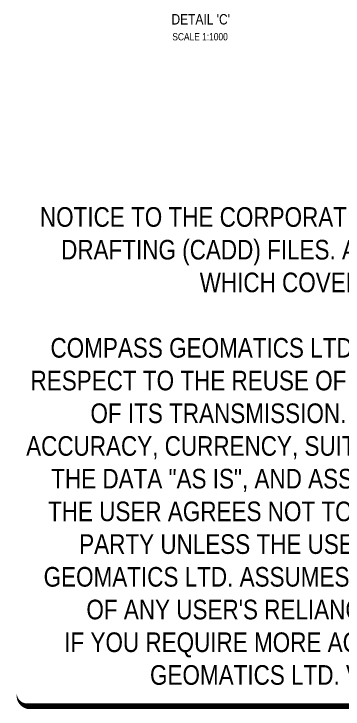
# Model space of a CAD drawing. Extents: x 347027 to 352250, y 6156875 to 6165050.
# Drawn here: x 349449 to 350078, y 6156875 to 6158204 of the extents above; entities that cross this region are included whole.
import ezdxf

# ---------------------------------------------------------------- set-up
doc = ezdxf.new("R2010")
doc.units = 0
doc.header["$LTSCALE"] = 5
doc.layers.add('DETAIL-T', color=7, linetype='Continuous')
doc.layers.add('DISCLAIMER', color=7, linetype='Continuous', plot=False)
doc.styles.add('80', font='ARIALN.TTF', dxfattribs={"height": 10})
doc.styles.add('80CG', font='ARIALN.TTF', dxfattribs={"height": 10})

# ---------------------------------------------------------------- blocks, each defined once
blk = doc.blocks.new('Disclaimer_Legal')
at = {"layer": 'DISCLAIMER', "color": 254, "flags": 128}
blk.add_lwpolyline([(-3612.9, -1104.6, 37.5, 37.5, 0), (4096.1, -1104.6, 37.5, 37.5, 0.414214), (4171.1, -1029.6, 37.5, 37.5, 0), (4171.1, 2078.7, 37.5, 0, 0.414214), (4096.1, 2153.7, 0, 0, 0), (-3612.9, 2153.7, 0, 0, 0.414214), (-3687.9, 2078.7, 0, 0, 0), (-3687.9, -1029.6, 0, 37.5, 0.414214)], format="xyseb", close=True, dxfattribs=at)
at = {"layer": 'DISCLAIMER', "color": 254, "insert": (241.6, 533.9), "char_height": 125, "width": 7717.568, "attachment_point": 5, "style": '80'}
blk.add_mtext('NOTICE TO THE CORPORATION, PERSON &/OR PERSONS REGARDING THIS COMPUTER AIDED DESIGN AND DRAFTING (CADD) FILES. ACCEPTANCE OF THE CADD DATA IS BASED ON THE FOLLOWING DISCLAIMER WHICH COVERS ALL CADD DATA RECIEVED FROM COMPASS GEOMATICS LTD.\\P{\\fArial Narrow|b1|i0|c0|p34;DISCLAIMER}\\PCOMPASS GEOMATICS LTD. MAKES NO REPRESENTATION OR WARRANTIES, EXPRESS OR IMPLIED, WITH RESPECT TO THE REUSE OF THE DATA PROVIDED HEREWITH, REGARDLESS OF ITS FORMAT OR THE MEANS OF ITS TRANSMISSION. THERE IS NO GUARANTEE OR REPRESENTATION TO THE USER AS TO THE ACCURACY, CURRENCY, SUITABILITY OR RELIABILITY OF THIS DATA FOR ANY PURPOSE. THE USER ACCEPTS THE DATA "AS IS", AND ASSUMES ALL RISKS ASSOCIATED WITH ITS USE. BY ACCEPTANCE OF THIS DATA, THE USER AGREES NOT TO TRANSMIT THIS DATA OR PROVIDE ACCESS OR ANY PART OF IT TO ANOTHER PARTY UNLESS THE USER SHALL INCLUDE WITH THE DATA A COPY OF THIS DISCLAIMER. COMPASS GEOMATICS LTD. ASSUMES NO RESPONSIBILITY FOR ACTUAL OR CONSEQUENTIAL DAMAGE AS A RESULT OF ANY USER\'S RELIANCE ON THIS DATA. THIS CADD FILE IS FOR ILLUSTRATION PURPOSES ONLY.\\PIF YOU REQUIRE MORE ACCURATE INFORMATION, PLEASE CONTACT DARCI ANGLEHART AT COMPASS GEOMATICS LTD. VIA EMAIL: darci.anglehart@compassgeomatics.ca OR CELL: 506-961-7292', dxfattribs=at)

msp = doc.modelspace()

# ---------------------------------------------------------------- block references
at = {"xscale": 0.3, "yscale": 0.3, "zscale": 0.3}
msp.add_blockref('Disclaimer_Legal', (350561.047, 6157212.247), dxfattribs=at)

# ---------------------------------------------------------------- texts
at = {"layer": 'DETAIL-T', "color": 3, "style": '80CG'}
msp.add_text('SCALE 1:1000', height=13.99633, dxfattribs=at).set_placement((349751.913, 6158153.107))
at = {"layer": 'DETAIL-T', "color": 3, "insert": (349806.244, 6158193.284), "char_height": 19.9899, "width": 223.74446, "attachment_point": 5, "style": '80CG'}
msp.add_mtext("DETAIL 'C'", dxfattribs=at)

doc.saveas('drawing.dxf')
